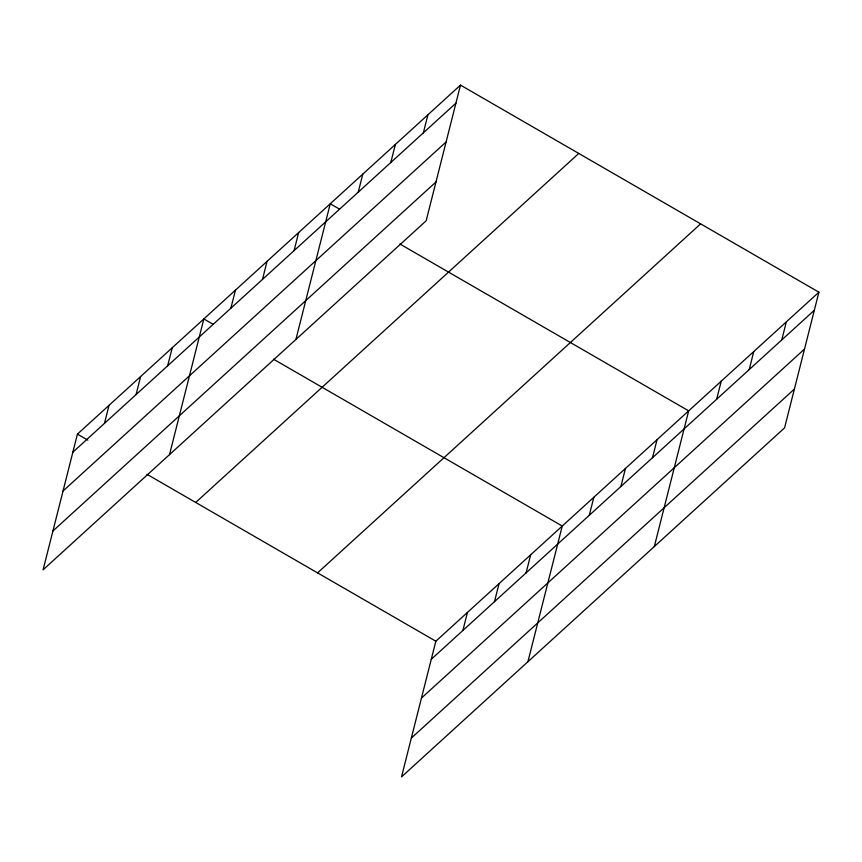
<?xml version="1.0" encoding="UTF-8"?>
<svg xmlns="http://www.w3.org/2000/svg" width="862" height="862" viewBox="0 0 862 862"><rect width="100%" height="100%" fill="white"/><g stroke="black" fill="none" stroke-linecap="round" stroke-linejoin="round"><path stroke-width="1.29" d="M460.491 85.101L77.429 434.125L43.1 569.804L426.151 220.791L460.491 85.101L818.9 292.196L784.571 427.875L401.509 776.899L435.849 641.209L818.9 292.196M104.464 423.393L109.032 405.334M136.067 394.602L140.635 376.532M167.67 365.8L172.238 347.742M169.512 454.63L203.841 318.951L213.119 324.306M230.876 308.219L235.445 290.149M262.479 279.417L267.048 261.358M294.082 250.626L298.651 232.568M295.914 339.456L330.254 203.766L339.531 209.132M358.236 192.172L362.805 174.102M390.798 162.498L395.367 144.439M423.361 132.834L427.929 114.775M462.872 630.478L467.441 612.419M494.476 601.687L499.044 583.628M526.079 572.896L530.647 554.826M527.921 661.714L562.25 526.035L273.416 359.142M589.285 515.304L593.853 497.245M620.888 486.513L625.456 468.443M652.491 457.711L657.059 439.652M654.323 546.54L688.663 410.862L399.828 243.968M716.645 399.257L721.225 381.187M749.207 369.593L753.776 351.524M781.769 339.919L786.338 321.86M72.861 452.184L455.923 103.171M63.045 491.006L446.096 141.982M52.927 530.992L435.978 181.968M195.706 502.46L578.768 153.447M317.572 572.874L700.623 223.851M431.269 659.279L814.331 310.255M421.453 698.091L804.505 349.067M411.336 738.077L794.387 389.064M77.429 434.125L87.87 440.159M147.003 474.326L435.849 641.209"/></g></svg>
